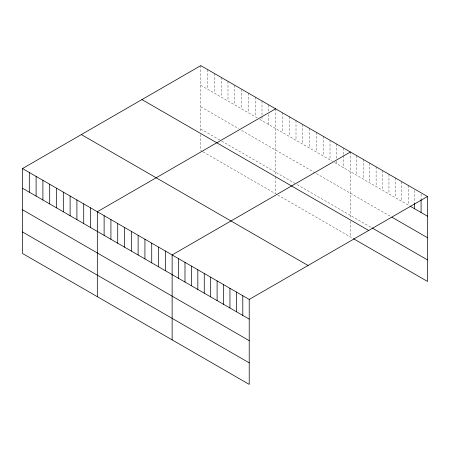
<?xml version="1.0" encoding="UTF-8"?>
<svg xmlns="http://www.w3.org/2000/svg" width="450" height="450" viewBox="0 0 450 450"><rect width="100%" height="100%" fill="white"/><g stroke="black" fill="none" stroke-linecap="round" stroke-linejoin="round"><path stroke-width="0.34" stroke-dasharray="2.25 1.69" d="M200.779 85.309L257.462 118.029M259.729 119.34L332.28 161.224M334.547 162.534L409.399 205.751M200.779 106.841L238.753 128.762M241.588 130.399L315.276 172.941M316.406 173.593L390.707 216.495M200.779 129.026L221.186 140.805M221.749 141.131L294.868 183.347M297.135 184.657L371.436 227.554M202.477 151.537L200.779 150.559L200.779 132.941M203.046 151.869L275.597 193.753L275.597 176.136M277.864 195.064L352.749 238.297M421.076 194.164L421.076 198.917M414.652 190.451L414.652 202.674M408.229 185.389L408.229 205.076M401.805 181.676L401.805 201.369M395.381 177.969L395.381 197.657M388.957 174.263L388.957 193.95M382.534 170.55L382.534 190.243M376.11 166.843L376.11 186.531M369.686 163.136L369.686 182.824M363.262 159.424L363.262 179.117M356.839 155.717L356.839 175.404M350.415 152.01L350.415 218.678M350.415 221.287L350.415 236.947M343.614 148.084L343.614 154.873M343.614 155.548L343.614 167.771M336.814 144.152L336.814 158.411M336.814 161.128L336.814 163.845M330.013 140.226L330.013 159.919M323.207 136.299L323.207 155.987M316.406 132.373L316.406 152.061M309.606 128.447L309.606 148.134M302.805 124.521L302.805 144.208M296.004 120.594L296.004 140.282M289.198 116.668L289.198 136.356M282.398 112.742L282.398 132.429M275.597 108.816L275.597 175.483M268.796 104.884L268.796 111.673M268.796 114.39L268.796 124.577M261.996 100.957L261.996 115.897M261.996 116.573L261.996 120.645M255.195 97.031L255.195 116.719M248.389 93.105L248.389 112.793M241.588 89.179L241.588 108.866M234.787 85.252L234.787 104.94M227.987 81.326L227.987 101.014M221.186 77.4L221.186 97.087M214.386 73.474L214.386 93.161M207.579 69.542L207.579 89.235M200.779 65.616L200.779 132.289"/><path stroke-width="0.67" d="M22.5 168.547L249.221 299.441L249.221 384.384L22.5 253.485L22.5 168.547L200.779 65.616L427.5 196.515L427.5 281.452L353.334 238.635M275.597 108.816L97.318 211.742L97.318 296.685M350.415 152.01L172.136 254.936L172.136 339.879M249.221 299.441L427.5 196.515M409.978 206.089L427.5 216.203M391.877 217.17L427.5 237.735M372.021 227.891L427.5 259.92M141.947 99.585L368.668 230.479M81.332 134.578L308.053 265.477M22.5 188.235L249.221 319.129M22.5 209.768L249.221 340.661M22.5 231.953L249.221 362.852M421.076 199.592L421.076 212.496M414.652 203.355L414.652 208.783M242.797 295.734L242.797 315.422M236.374 292.022L236.374 311.715M229.95 288.315L229.95 308.002M223.526 284.608L223.526 304.296M217.102 280.896L217.102 300.589M210.679 277.189L210.679 296.876M204.255 273.482L204.255 293.169M197.831 269.775L197.831 289.463M191.407 266.062L191.407 285.75M184.984 262.356L184.984 282.043M178.56 258.649L178.56 278.336M165.336 251.01L165.336 270.697M158.529 247.084L158.529 266.771M151.729 243.157L151.729 262.845M144.928 239.231L144.928 258.919M138.127 235.305L138.127 254.993M131.327 231.379L131.327 251.066M124.526 227.447L124.526 247.14M117.72 223.521L117.72 243.214M110.919 219.594L110.919 239.282M104.119 215.668L104.119 235.356M90.517 207.816L90.517 227.503M83.717 203.889L83.717 223.577M76.911 199.963L76.911 219.651M70.11 196.037L70.11 215.724M63.309 192.105L63.309 211.798M56.509 188.179L56.509 207.872M49.708 184.252L49.708 203.94M42.907 180.326L42.907 200.014M36.101 176.4L36.101 196.088M29.301 172.474L29.301 192.161"/></g></svg>
